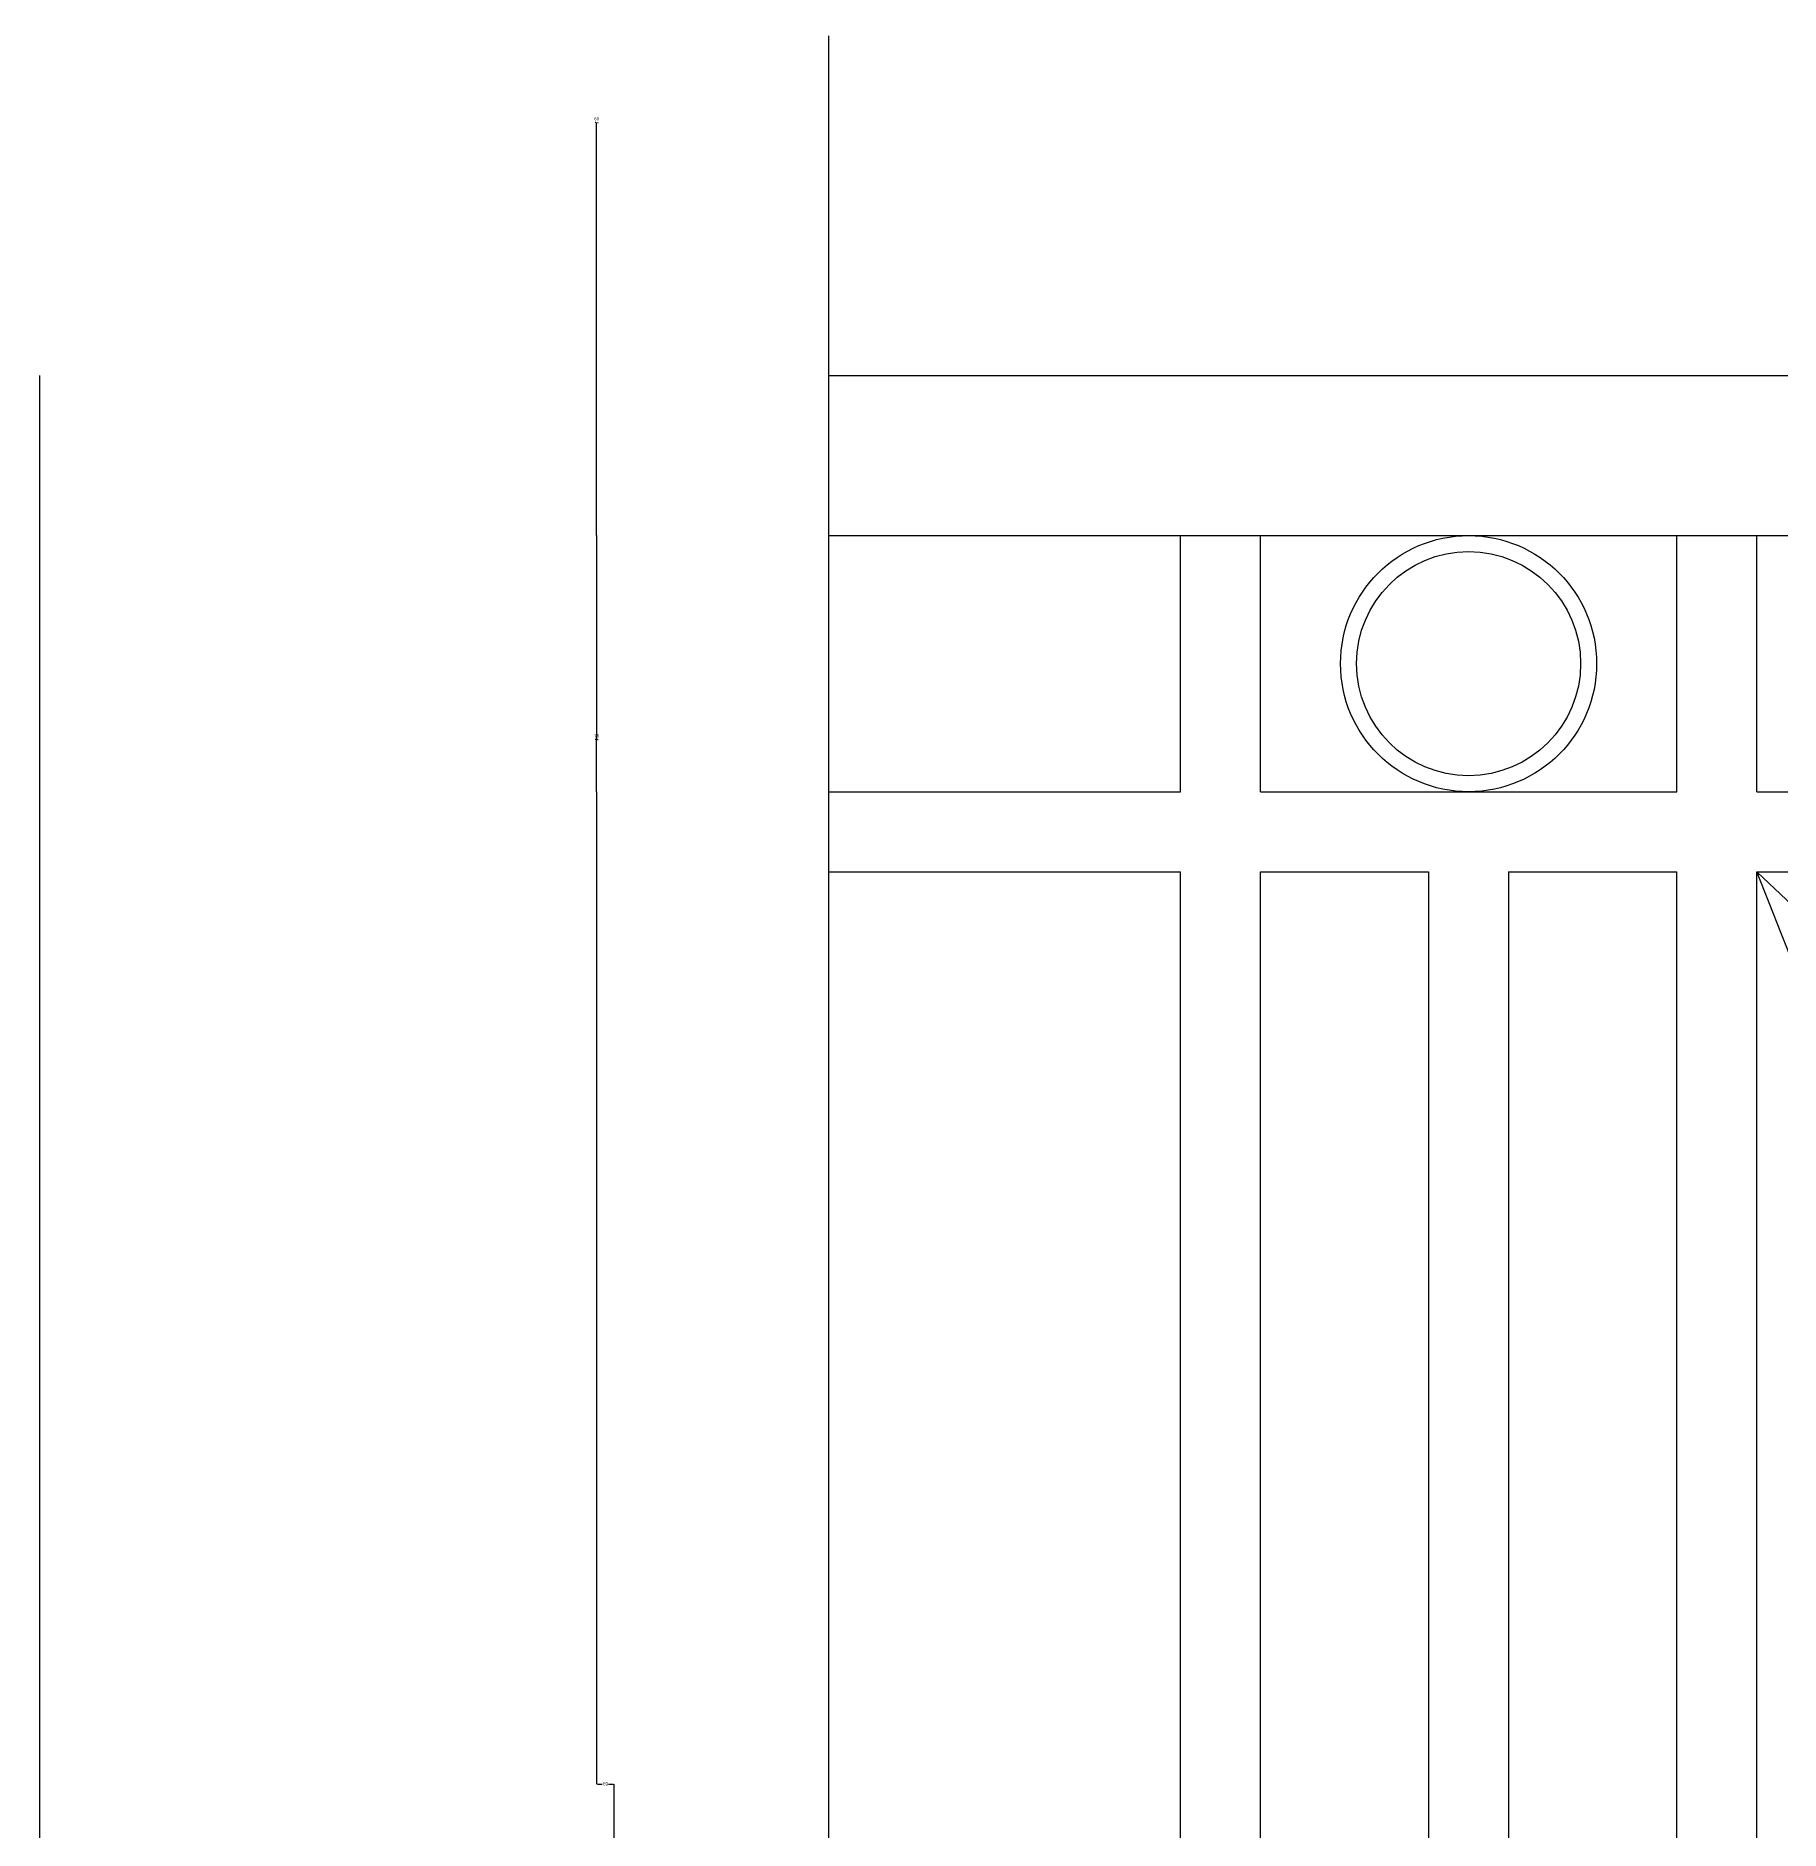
# Model space of a CAD drawing. Header units: metres. Extents: x 292 to 5344, y 345 to 1713.
# Drawn here: x 292 to 837, y 976 to 1536 of the extents above; entities that cross this region are included whole.
import ezdxf

# ---------------------------------------------------------------- set-up
doc = ezdxf.new("R2010")
doc.units = ezdxf.units.M
for name, color, linetype in [('3', 3, 'Continuous'), ('4', 4, 'Continuous'), ('7', 7, 'Continuous'), ('DIM', 3, 'Continuous')]:
    doc.layers.add(name, color=color, linetype=linetype)
doc.dimstyles.get("Standard").update_dxf_attribs({"dimtxt": 2.5, "dimasz": 2.5, "dimexe": 1.25, "dimexo": 0.625, "dimtad": 1, "dimcen": 2.5, "dimazin": 3, "dimtfac": 1, "dimtmove": 0, "dimatfit": 3})

# ---------------------------------------------------------------- blocks, each defined once
blk = doc.blocks.new('*D3')
for p, q in [((293.48, 1430.18), (293.48, 950.18)), ((293.23, 950.18), (292.98, 950.18)), ((293.48, 470.18), (293.48, 950.18)), ((293.48, 950.18), (293.48, 950.18)), ((293.73, 950.18), (293.98, 950.18))]:
    blk.add_line(p, q)
at = {"layer": 'Defpoints'}
for p in [(293.48, 1430.18), (293.48, 950.18), (293.48, 470.18)]:
    blk.add_point(p, dxfattribs=at)
at = {"layer": 'DIM', "insert": (293.48, 951.305), "char_height": 1, "attachment_point": 5}
blk.add_mtext('900', dxfattribs=at)
blk = doc.blocks.new('*D6')
for p, q in [((467.26, 1509.23), (467.01, 1509.23)), ((467.51, 1430.18), (467.51, 1509.23)), ((467.51, 1380.18), (467.51, 1509.23)), ((467.51, 1509.23), (467.51, 1509.23)), ((467.76, 1509.23), (468.01, 1509.23))]:
    blk.add_line(p, q)
at = {"layer": 'Defpoints'}
for p in [(467.51, 1509.23), (467.51, 1430.18), (467.51, 1380.18)]:
    blk.add_point(p, dxfattribs=at)
at = {"layer": 'DIM', "insert": (467.51, 1510.355), "char_height": 1, "attachment_point": 5}
blk.add_mtext('60', dxfattribs=at)
blk = doc.blocks.new('*D7')
for p, q in [((467.51, 1380.18), (467.51, 1316.53)), ((467.26, 1316.53), (467.01, 1316.53)), ((467.51, 1300.18), (467.51, 1316.53)), ((467.51, 1316.53), (467.51, 1316.53)), ((467.76, 1316.53), (468.01, 1316.53))]:
    blk.add_line(p, q)
at = {"layer": 'Defpoints'}
for p in [(467.51, 1380.18), (467.51, 1316.53), (467.51, 1300.18)]:
    blk.add_point(p, dxfattribs=at)
at = {"layer": 'DIM', "insert": (467.51, 1317.655), "char_height": 1, "attachment_point": 5}
blk.add_mtext('76', dxfattribs=at)
blk = doc.blocks.new('*D8')
for p, q in [((467.51, 1300.18), (467.51, 990.18)), ((467.76, 990.18), (469.255, 990.18)), ((471.255, 990.18), (472.75, 990.18)), ((473, 680.18), (473, 990.18))]:
    blk.add_line(p, q)
at = {"layer": 'Defpoints'}
for p in [(467.51, 1300.18), (467.51, 990.18), (473, 680.18)]:
    blk.add_point(p, dxfattribs=at)
at = {"layer": 'DIM', "insert": (470.255, 990.18), "char_height": 1, "attachment_point": 5}
blk.add_mtext('EQ', dxfattribs=at)

msp = doc.modelspace()

# ---------------------------------------------------------------- linework, layer by layer
at = {"layer": '3'}
msp.add_line((539.89, 1536.27), (539.89, 458.54), dxfattribs=at)
for radius in [40, 35]:
    msp.add_circle((739.89, 1340.18), radius, dxfattribs=at)
for centre, radius, start, end in [((2615.37, 1962.84), 1913.32, 201.06, 221.1), ((-1025.23, -713.85), 2719.87, 33.61, 46.99)]:
    msp.add_arc(centre, radius, start, end, dxfattribs=at)
at = {"layer": '4'}
for p, q in [((539.89, 1430.18), (5344.09, 1430.18)), ((539.89, 1380.18), (5344.09, 1380.18))]:
    msp.add_line(p, q, dxfattribs=at)
at = {"layer": '7'}
for p, q in [((649.89, 1300.18), (649.89, 1380.18)), ((674.89, 1300.18), (674.89, 1380.18)), ((804.89, 1300.18), (804.89, 1380.18)), ((829.89, 1300.18), (829.89, 1380.18)), ((539.89, 1300.18), (649.89, 1300.18)), ((674.89, 1300.18), (804.89, 1300.18)), ((829.89, 1300.18), (1749.89, 1300.18)), ((539.89, 1275.18), (649.89, 1275.18)), ((649.89, 705.18), (649.89, 1275.18)), ((674.89, 1275.18), (727.39, 1275.18)), ((674.89, 705.18), (674.89, 1275.18)), ((727.39, 1275.18), (727.39, 705.18)), ((752.39, 1275.18), (804.89, 1275.18)), ((752.39, 1275.18), (752.39, 705.18)), ((804.89, 705.18), (804.89, 1275.18)), ((829.89, 1275.18), (1749.89, 1275.18)), ((829.89, 705.18), (829.89, 1275.18))]:
    msp.add_line(p, q, dxfattribs=at)

# ---------------------------------------------------------------- dimensions: what is measured, and where the dimension line sits
at = {"layer": 'DIM'}
for base, p1, p2, text, picture, middle in [((467.51, 1509.23), (467.51, 1430.18), (467.51, 1380.18), '60', '*D6', (467.51, 1510.355)), ((293.48, 950.18), (293.48, 1430.18), (293.48, 470.18), '900', '*D3', (293.48, 951.305)), ((467.51, 1316.53), (467.51, 1380.18), (467.51, 1300.18), '76', '*D7', (467.51, 1317.655)), ((467.51, 990.18), (467.51, 1300.18), (473, 680.18), 'EQ', '*D8', (470.255, 990.18))]:
    dim = msp.add_linear_dim(base=base, p1=p1, p2=p2, text=text, dimstyle='Standard', dxfattribs=at)
    dim.commit()
    dim.dimension.update_dxf_attribs({"geometry": picture, "text_midpoint": middle})

doc.saveas('drawing.dxf')
